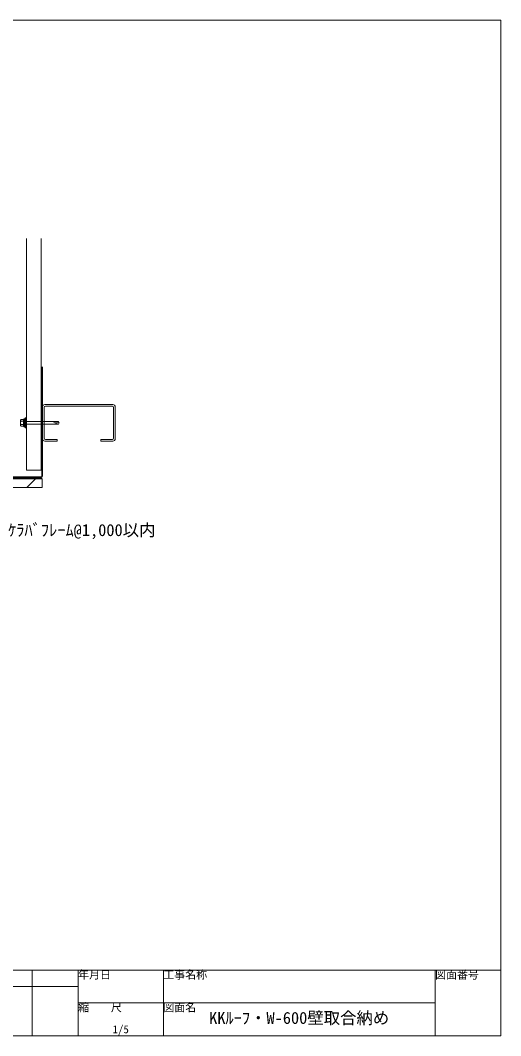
# Model space of a CAD drawing. Units: millimetres, scale not verified. Extents: x -1084 to 5209, y -2477 to 957.
# Drawn here: x 2464 to 3123, y -2477 to -1082 of the extents above; entities that cross this region are included whole.
import ezdxf
from ezdxf.enums import TextEntityAlignment as Align

# ---------------------------------------------------------------- set-up
doc = ezdxf.new("R2010")
doc.units = ezdxf.units.MM
doc.header["$LTSCALE"] = 5
doc.linetypes.add('USER1', pattern=[84, 63, -21])
doc.layers.add('0-0_0', color=7, linetype='Continuous', lineweight=18)
doc.styles.add('ＭＳ ゴシック', font='')
doc.styles.get('ＭＳ ゴシック').set_extended_font_data('MS Gothic')

msp = doc.modelspace()

# ---------------------------------------------------------------- linework, layer by layer
at = {"layer": '0-0_0'}
for p, q in [((2471.964, -1382.174), (2471.964, -1700.522)), ((2491.964, -1382.174), (2491.964, -1700.522)), ((2491.964, -1700.522), (2471.964, -1700.522)), ((1163.139, -2387.489), (3123.139, -2387.489)), ((2479.921, -2387.489), (2479.921, -2477.489)), ((2542.92, -2387.489), (2542.92, -2477.489)), ((2659.919, -2387.489), (2659.919, -2477.489)), ((3033.139, -2387.489), (3033.139, -2477.489)), ((2542.92, -2409.989), (2290.92, -2409.989)), ((2542.92, -2432.489), (3033.139, -2432.489))]:
    msp.add_line(p, q, dxfattribs=at)
at = {"layer": '0-0_0', "color": 3}
for p, q in [((2492.364, -1574.522), (2492.364, -1559.522)), ((2493.164, -1708.522), (2493.164, -1559.522)), ((2493.964, -1708.722), (2493.964, -1559.522)), ((2492.364, -1574.522), (2493.164, -1574.522)), ((2493.164, -1673.522), (2493.164, -1625.522)), ((2492.164, -1709.522), (2201.588, -1709.522)), ((2492.364, -1710.322), (2201.691, -1710.322)), ((2469.164, -1709.522), (2445.164, -1709.522))]:
    msp.add_line(p, q, dxfattribs=at)
at = {"layer": '0-0_0', "color": 4}
for p, q in [((2493.964, -1657.322), (2493.964, -1613.722)), ((2496.264, -1614.422), (2496.264, -1656.622)), ((2497.164, -1610.522), (2590.764, -1610.522)), ((2590.064, -1612.822), (2497.864, -1612.822)), ((2591.664, -1656.622), (2591.664, -1614.422)), ((2593.964, -1613.722), (2593.964, -1657.322)), ((2497.864, -1658.222), (2513.964, -1658.222)), ((2513.964, -1658.222), (2513.964, -1660.522)), ((2513.964, -1660.522), (2497.164, -1660.522)), ((2590.764, -1660.522), (2573.964, -1660.522))]:
    msp.add_line(p, q, dxfattribs=at)
at = {"layer": '0-0_0', "color": 1}
for p, q in [((2463.968, -1631.834), (2463.968, -1639.211)), ((2467.894, -1631.119), (2464.683, -1631.119)), ((2467.894, -1631.119), (2468.297, -1630.604)), ((2467.894, -1631.119), (2467.894, -1639.926)), ((2468.297, -1630.604), (2468.297, -1640.441)), ((2469.192, -1630.157), (2468.745, -1630.157)), ((2470.354, -1628.815), (2469.639, -1631.583)), ((2469.639, -1630.604), (2469.639, -1640.441)), ((2470.354, -1628.815), (2470.354, -1642.23)), ((2470.354, -1628.815), (2471.07, -1628.815)), ((2471.07, -1628.815), (2471.07, -1642.23)), ((2471.07, -1629.124), (2471.964, -1629.124)), ((2471.964, -1629.124), (2471.964, -1641.92)), ((2464.683, -1633.274), (2467.894, -1633.274)), ((2464.683, -1637.771), (2467.894, -1637.771)), ((2467.894, -1639.926), (2464.683, -1639.926)), ((2467.894, -1639.926), (2468.297, -1640.441)), ((2469.192, -1640.888), (2468.745, -1640.888)), ((2470.354, -1642.23), (2469.639, -1639.462)), ((2470.354, -1642.23), (2471.07, -1642.23)), ((2471.07, -1641.92), (2471.964, -1641.92)), ((2471.964, -1633.522), (2515.773, -1633.522)), ((2471.964, -1637.522), (2515.793, -1637.522)), ((2516.964, -1635.522), (2515.773, -1633.522)), ((2516.964, -1635.522), (2515.793, -1637.522))]:
    msp.add_line(p, q, dxfattribs=at)
at = {"layer": '0-0_0', "color": 5, "linetype": 'USER1'}
msp.add_line((2202.764, -1711.322), (2493.464, -1711.322), dxfattribs=at)
at = {"layer": '0-0_0', "color": 33}
for p, q in [((2493.464, -1712.322), (2435.264, -1712.322)), ((2472.251, -1724.322), (2484.251, -1712.322)), ((2493.464, -1724.322), (2493.464, -1712.322)), ((2493.464, -1724.322), (2435.264, -1724.322))]:
    msp.add_line(p, q, dxfattribs=at)
at = {"layer": '0-0_0'}
msp.add_lwpolyline([(1163.139, -1082.489), (3123.139, -1082.489), (3123.139, -2477.489), (1163.139, -2477.489)], close=True, dxfattribs=at)
at = {"layer": '0-0_0', "color": 1}
msp.add_lwpolyline([(2516.964, -1635.522), (2509.689, -1635.266), (2515.793, -1637.522)], dxfattribs=at)
at = {"layer": '0-0_0', "color": 4}
msp.add_lwpolyline([(2573.964, -1660.522), (2573.964, -1658.222), (2590.064, -1658.222)], dxfattribs=at)
at = {"layer": '0-0_0', "color": 3}
for centre, radius, start, end in [((2493.164, -1559.522), 0.8, 0, 180), ((2492.164, -1708.522), 1, 270, 0), ((2492.364, -1708.722), 1.6, 270, 0)]:
    msp.add_arc(centre, radius, start, end, dxfattribs=at)
at = {"layer": '0-0_0', "color": 4}
for centre, radius, start, end in [((2497.164, -1613.722), 3.2, 90, 180), ((2497.864, -1614.422), 1.6, 90, 180), ((2590.064, -1614.422), 1.6, 0, 90), ((2590.764, -1613.722), 3.2, 0, 90), ((2497.164, -1657.322), 3.2, 180, 270), ((2497.864, -1656.622), 1.6, 180, 270), ((2590.064, -1656.622), 1.6, 270, 0), ((2590.764, -1657.322), 3.2, 270, 0)]:
    msp.add_arc(centre, radius, start, end, dxfattribs=at)
at = {"layer": '0-0_0', "color": 1}
for centre, radius, start, end in [((2464.683, -1631.834), 0.715, 90, 180), ((2468.745, -1630.604), 0.447, 90, 180), ((2469.192, -1630.604), 0.447, 0, 90), ((2464.683, -1632.559), 0.715, 180, 270), ((2464.683, -1633.99), 0.715, 90, 180), ((2464.683, -1637.055), 0.715, 180, 270), ((2464.683, -1638.486), 0.715, 90, 180), ((2464.683, -1639.211), 0.715, 180, 270), ((2468.745, -1640.441), 0.447, 180, 270), ((2469.192, -1640.441), 0.447, 270, 0)]:
    msp.add_arc(centre, radius, start, end, dxfattribs=at)

# ---------------------------------------------------------------- texts
at = {"layer": '0-0_0', "style": 'ＭＳ ゴシック'}
for s, height, p in [('ｹﾗﾊﾞﾌﾚｰﾑ@1,000以内', 16.5, (2446.722, -1796.026)), ('年月日', 11, (2542.92, -2402.489)), ('工事名称', 11, (2659.919, -2402.489)), ('図面番号', 11, (3033.139, -2402.489)), ('縮\u3000\u3000尺', 11, (2542.921, -2447.489)), ('図面名', 11, (2659.919, -2447.489)), ('KKﾙｰﾌ・W-600壁取合納め', 16.5, (2722.779, -2466.239)), ('1/5', 11, (2590.17, -2477.489))]:
    msp.add_text(s, height=height, dxfattribs=at).set_placement(p, align=Align.BOTTOM_LEFT)

doc.saveas('drawing.dxf')
